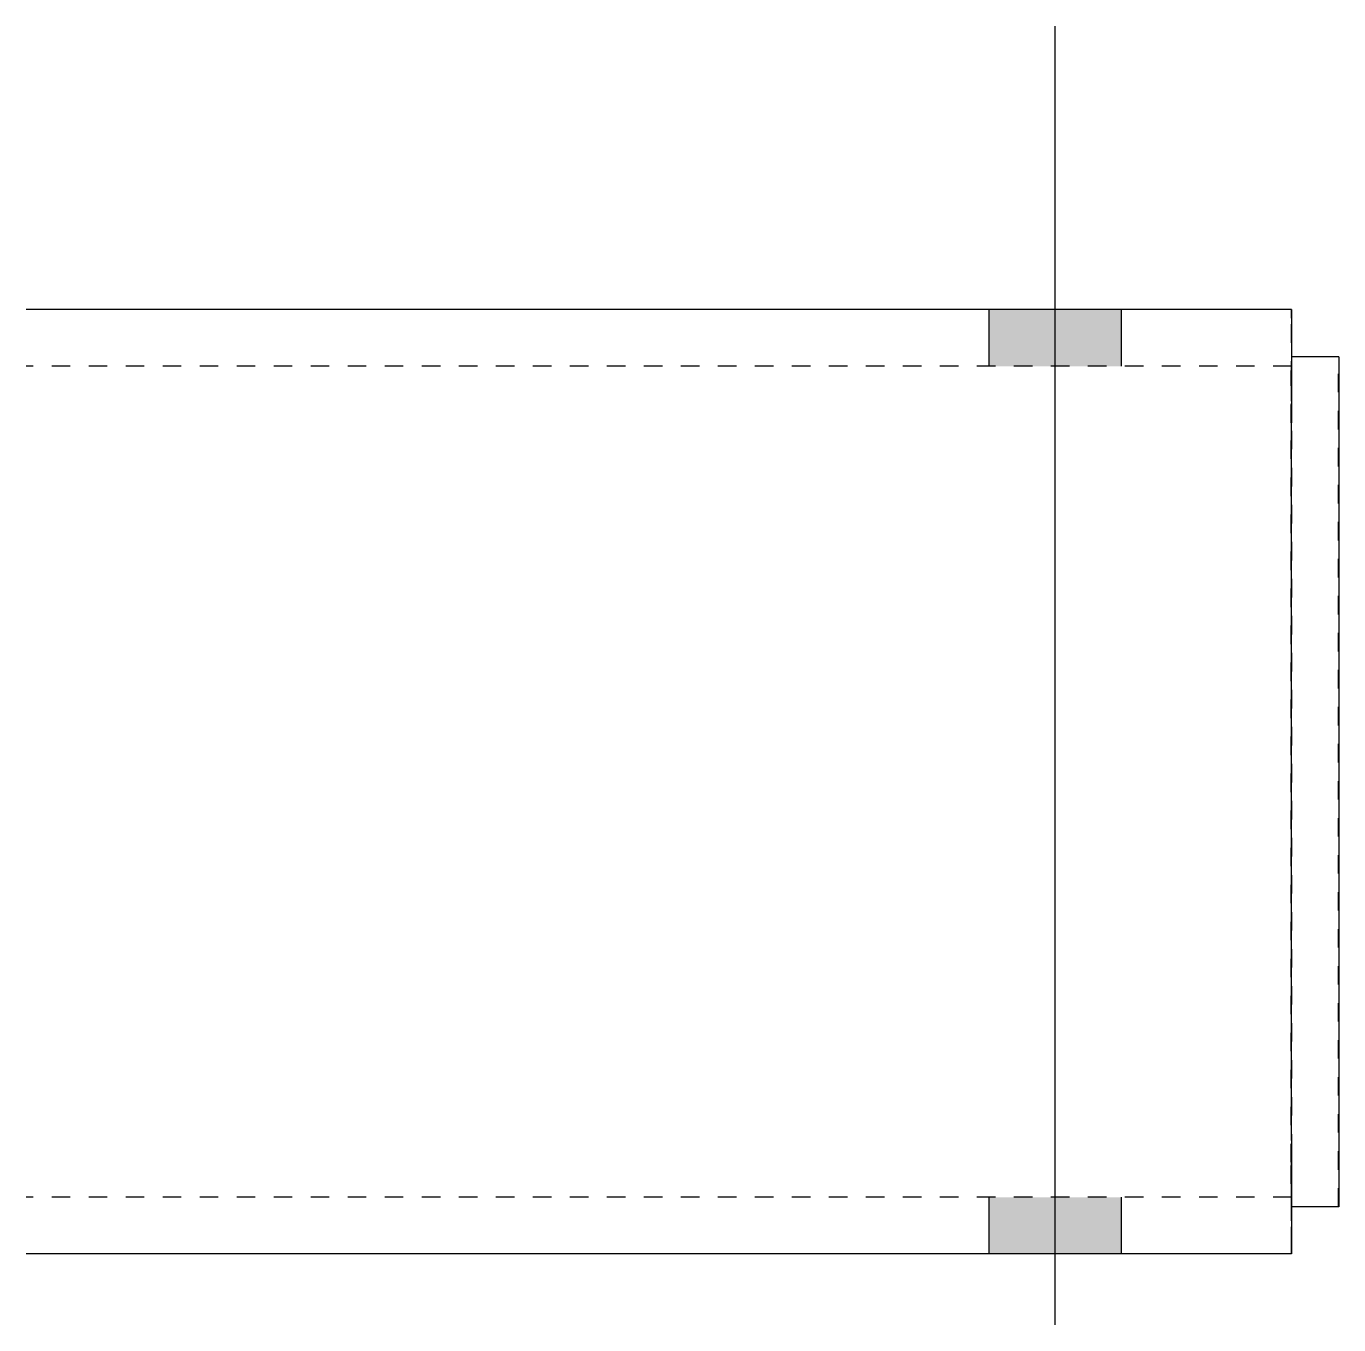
# Model space of a CAD drawing. Header units: millimetres. Extents: x 5 to 25999, y 5 to 648.
# Drawn here: x 15194.1 to 15333.2, y 4.8 to 142.3 of the extents above; entities that cross this region are included whole.
import ezdxf

# ---------------------------------------------------------------- set-up
doc = ezdxf.new("R2010")
doc.units = ezdxf.units.MM
doc.linetypes.add('DXK_LINE_DOT2', pattern=[3.9198, 1.9599, -1.9599])
doc.layers.add('STÅL', color=7, linetype='Continuous')

msp = doc.modelspace()

# ---------------------------------------------------------------- hatches: boundary and pattern name
at = {"layer": 'STÅL', "linetype": 'Continuous'}
for points in [[(15310.14, 112.3), (15296.14, 112.3), (15296.14, 106.3), (15310.14, 106.3)], [(15310.14, 112.3), (15296.14, 112.3), (15296.14, 106.3), (15310.14, 106.3)], [(15310.14, 18.3), (15296.14, 18.3), (15296.14, 12.3), (15310.14, 12.3)], [(15310.14, 18.3), (15296.14, 18.3), (15296.14, 12.3), (15310.14, 12.3)]]:
    msp.add_hatch(color=96, dxfattribs=at).paths.add_polyline_path(points)

# ---------------------------------------------------------------- linework, layer by layer
at = {"layer": 'STÅL', "color": 96, "linetype": 'Continuous'}
for p, q in [((15303.14, 4.8), (15303.14, 142.3)), ((15303.14, 4.8), (15303.14, 142.3)), ((15296.14, 106.3), (15296.14, 112.3)), ((15296.14, 106.3), (15296.14, 112.3)), ((15310.14, 106.3), (15310.14, 112.3)), ((15310.14, 106.3), (15310.14, 112.3)), ((15296.14, 12.3), (15296.14, 18.3)), ((15296.14, 12.3), (15296.14, 18.3)), ((15310.14, 12.3), (15310.14, 18.3)), ((15310.14, 12.3), (15310.14, 18.3))]:
    msp.add_line(p, q, dxfattribs=at)
at = {"layer": 'STÅL', "color": 2, "linetype": 'Continuous'}
for p, q in [((15328.16, 112.3), (15194.14, 112.3)), ((15328.16, 112.3), (15328.16, 111.39)), ((15328.16, 111.39), (15328.16, 108.79)), ((15328.16, 108.79), (15328.16, 104.89)), ((15333.16, 107.3), (15328.16, 107.3)), ((15333.16, 107.3), (15333.16, 17.3)), ((15328.16, 104.89), (15328.16, 100.3)), ((15328.16, 24.3), (15328.16, 100.3)), ((15328.16, 24.3), (15328.16, 19.71)), ((15328.16, 19.71), (15328.16, 15.81)), ((15333.16, 17.3), (15328.16, 17.3)), ((15328.16, 15.81), (15328.16, 13.21)), ((15328.16, 13.21), (15328.16, 12.3)), ((15328.16, 12.3), (15194.14, 12.3))]:
    msp.add_line(p, q, dxfattribs=at)
at = {"layer": 'STÅL', "color": 7, "linetype": 'DXK_LINE_DOT2'}
for p, q in [((15328.15, 111.39), (15328.15, 112.3)), ((15328.15, 108.79), (15328.15, 111.39)), ((15328.14, 104.89), (15328.15, 108.79)), ((15328.16, 107.3), (15328.15, 107.3)), ((15328.15, 107.3), (15328.15, 17.3)), ((15328.16, 17.3), (15328.16, 107.3)), ((15333.15, 17.3), (15333.15, 107.3)), ((15333.15, 107.3), (15333.16, 107.3)), ((15328.16, 106.3), (15194.14, 106.3)), ((15328.15, 105.84), (15328.15, 106.3)), ((15328.15, 104.89), (15328.15, 105.84)), ((15328.16, 105.84), (15328.16, 106.3)), ((15328.16, 104.54), (15328.16, 105.84)), ((15328.14, 100.3), (15328.14, 104.89)), ((15328.15, 104.54), (15328.15, 104.89)), ((15328.15, 102.6), (15328.15, 104.54)), ((15328.16, 102.6), (15328.16, 104.54)), ((15328.15, 22), (15328.15, 102.6)), ((15328.16, 22), (15328.16, 102.6)), ((15328.14, 22), (15328.14, 100.3)), ((15328.14, 19.71), (15328.14, 22)), ((15328.15, 22), (15328.15, 19.71)), ((15328.16, 20.06), (15328.16, 22)), ((15328.15, 19.71), (15328.15, 18.76)), ((15328.15, 15.81), (15328.14, 19.71)), ((15328.16, 18.76), (15328.16, 20.06)), ((15328.16, 18.3), (15194.14, 18.3)), ((15328.15, 18.76), (15328.15, 18.3)), ((15328.16, 18.3), (15328.16, 18.76)), ((15328.15, 17.3), (15328.16, 17.3)), ((15333.16, 17.3), (15333.15, 17.3)), ((15328.15, 13.21), (15328.15, 15.81)), ((15328.15, 12.3), (15328.15, 13.21))]:
    msp.add_line(p, q, dxfattribs=at)

doc.saveas('drawing.dxf')
